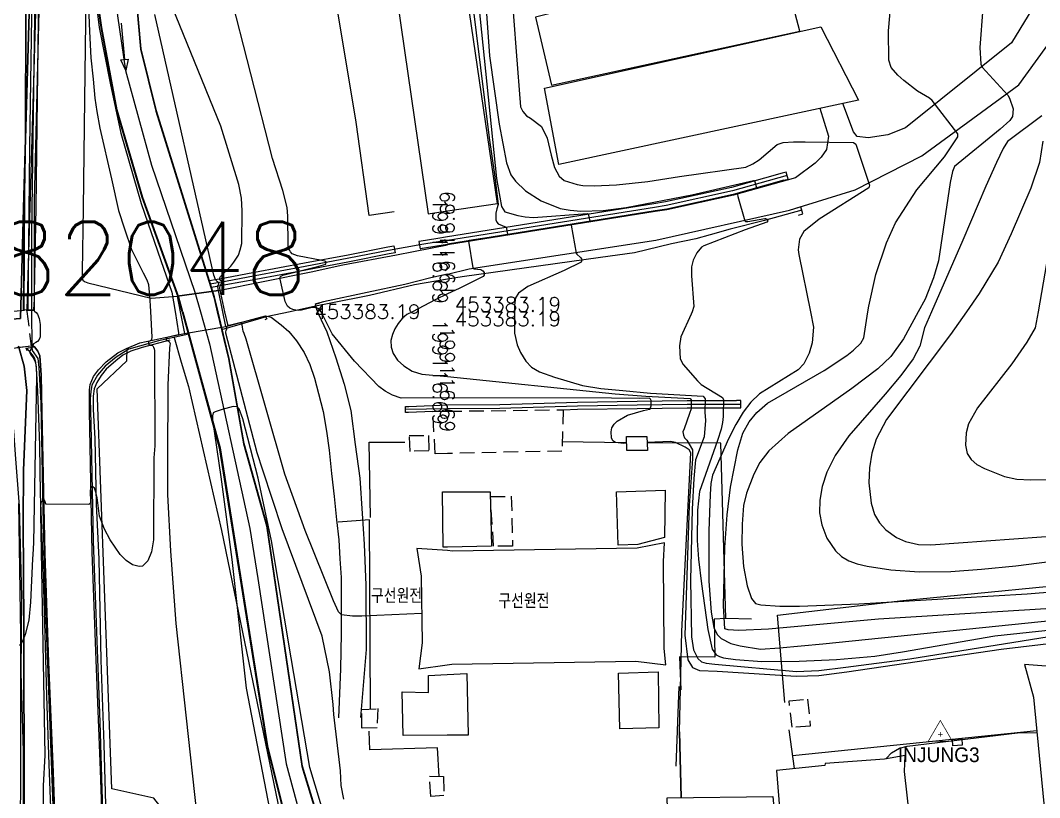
# Model space of a CAD drawing. Header units: feet. Extents: x 197796 to 199821, y 552499 to 555392.
# Drawn here: x 199058.2 to 199197.8, y 553316.6 to 553423.1 of the extents above; entities that cross this region are included whole.
import ezdxf
from ezdxf.enums import TextEntityAlignment as Align

# ---------------------------------------------------------------- set-up
doc = ezdxf.new("R2010")
doc.units = ezdxf.units.FT
doc.header["$MEASUREMENT"] = 0
doc.linetypes.add('ANYANG3', pattern=[3, 2, -1])
for name, color, linetype in [('AAA004', 7, 'ANYANG3'), ('AAA008', 7, 'CONTINUOUS'), ('AAC001', 7, 'CONTINUOUS'), ('AAC002', 7, 'CONTINUOUS'), ('AD0022', 1, 'CONTINUOUS'), ('ADA085', 1, 'CONTINUOUS'), ('AE0101', 7, 'CONTINUOUS'), ('AE150', 7, 'CONTINUOUS'), ('AE340', 7, 'CONTINUOUS'), ('AZ0801', 7, 'CONTINUOUS'), ('AZ0803', 7, 'CONTINUOUS'), ('BA001', 5, 'CONTINUOUS'), ('BA002', 7, 'CONTINUOUS'), ('BA003', 5, 'CONTINUOUS'), ('BA030', 5, 'CONTINUOUS'), ('BB0011', 1, 'CONTINUOUS'), ('CAA001', 7, 'CONTINUOUS'), ('CAA002', 30, 'CONTINUOUS'), ('DD001', 3, 'CONTINUOUS'), ('wipco_image', 2, 'CONTINUOUS'), ('wipco_기준점', 1, 'CONTINUOUS'), ('wipco_지적', 20, 'CONTINUOUS'), ('ZC003', 7, 'CONTINUOUS'), ('ZC601', 7, 'CONTINUOUS')]:
    doc.layers.add(name, color=color, linetype=linetype)
doc.styles.add('NGSW', font='ROMANS.shx', dxfattribs={"bigfont": 'NGSW.shx'})
doc.styles.add('WIPCO', font='')
doc.styles.get('WIPCO').set_extended_font_data('Dotum')
picture_1 = doc.add_image_def('image1.jpg', size_in_pixel=(8269, 5907))

# ---------------------------------------------------------------- blocks, each defined once
blk = doc.blocks.new('BA030')
at = {"layer": 'BA030'}
blk.add_lwpolyline([(-5, -0.5), (-6.5, 0), (-5, 0.5)], close=True, dxfattribs=at)
blk.add_lwpolyline([(0, 0), (-5, 0)], dxfattribs=at)
blk = doc.blocks.new('기준점')
at = {"layer": 'wipco_기준점', "lineweight": 40, "const_width": 0.1, "flags": 128}
blk.add_lwpolyline([(1.65, -0.95), (0, 1.9), (-1.65, -0.95)], close=True, dxfattribs=at)
for points in [[(-0.34, 0), (0.34, 0)], [(0, -0.34), (0, 0.34)]]:
    blk.add_lwpolyline(points, dxfattribs=at)

msp = doc.modelspace()

# ---------------------------------------------------------------- linework, layer by layer
at = {"layer": 'AAA004', "color": 255}
for points in [[(199059.12, 553383.2), (199059.71, 553378.49), (199054.17, 553377.78), (199053.44, 553382.81), (199056.79, 553383.2)], [(199056.79, 553383.2), (199059.09, 553383.45), (199059.12, 553383.2)], [(199116.69, 553363.77), (199115.01, 553363.73), (199114.72, 553369.52), (199116.69, 553369.55)], [(199116.69, 553369.55), (199132.57, 553369.77), (199132.39, 553364.11), (199116.69, 553363.77)], [(199122.59, 553357.88), (199125.45, 553357.91), (199125.62, 553351.08), (199123.03, 553351.07), (199122.59, 553357.88)], [(199166.03, 553330.13), (199166.39, 553326.45), (199163.91, 553326.28), (199163.49, 553329.92), (199166.03, 553330.13)]]:
    msp.add_lwpolyline(points, dxfattribs=at)
for points in [[(199114.15, 553364.15), (199111.6, 553364.06), (199111.48, 553366.23), (199114.11, 553366.22)], [(199107.17, 553328.83), (199107.07, 553326.2), (199104.96, 553326.15), (199104.97, 553328.71)], [(199114.27, 553319.58), (199116.17, 553319.53), (199116.23, 553316.92), (199114.42, 553316.8)]]:
    msp.add_lwpolyline(points, close=True, dxfattribs=at)
at = {"layer": 'AAA008', "color": 255, "flags": 128}
msp.add_lwpolyline([(199116.7, 553444.85), (199115.61, 553451.92), (199097.84, 553448.87), (199099.03, 553440.2), (199107.56, 553441.7), (199114.05, 553396.57), (199116.69, 553396.99)], dxfattribs=at)
at = {"layer": 'AAA008', "color": 255}
for points in [[(199116.69, 553396.99), (199123.57, 553397.99), (199116.7, 553444.85)], [(199164.97, 553421.62), (199161.05, 553436.5), (199151.33, 553434.67), (199132.12, 553434.16), (199133.2, 553424.6), (199128.78, 553423.54), (199130.97, 553414.23), (199164.97, 553421.62)], [(199173, 553412.18), (199131.96, 553403.36), (199129.98, 553413.81), (199167.84, 553422.22), (199173, 553412.18)], [(199144.09, 553364.2), (199141.27, 553364.2), (199141.22, 553366.11), (199144.03, 553366.1), (199144.09, 553364.2)], [(199116.69, 553350.96), (199116.14, 553350.95), (199116.02, 553358.51), (199116.69, 553358.51)], [(199116.69, 553358.51), (199122.55, 553358.5), (199122.74, 553351.08), (199116.69, 553350.96)], [(199140.09, 553351.2), (199139.87, 553358.51), (199146.52, 553358.76), (199146.44, 553352.26), (199142.77, 553351.32), (199140.09, 553351.2)], [(199116.69, 553350.47), (199112.53, 553350.74), (199113.12, 553346.98), (199113.23, 553337.86), (199112.77, 553334.27), (199116.68, 553334.83)], [(199116.68, 553334.83), (199117.32, 553334.91), (199142.5, 553335.31), (199146.63, 553334.82), (199146.37, 553337.06), (199146.28, 553348.96), (199146.42, 553351.54), (199142.68, 553350.79), (199117.38, 553350.41), (199116.69, 553350.47)], [(199231.97, 553310.75), (199231.01, 553315.38), (199229.27, 553332.84), (199229.08, 553337.98), (199223.85, 553337.14), (199199.28, 553334.62), (199195.71, 553334.87), (199196.95, 553330.4), (199198.71, 553312.54), (199198.49, 553307.21), (199204.17, 553308.39), (199226.91, 553310.61), (199231.97, 553310.75)], [(199145.55, 553333.85), (199145.66, 553326.21), (199140.3, 553326.06), (199140.14, 553333.71), (199145.55, 553333.85)], [(199116.68, 553325.18), (199110.62, 553325.13), (199110.51, 553331.11), (199114.11, 553331.02), (199114.13, 553333.38), (199116.68, 553333.51)], [(199116.68, 553333.51), (199119.36, 553333.64), (199119.52, 553325.2), (199116.68, 553325.18)], [(199179.39, 553322.4), (199176.56, 553321.92), (199168.43, 553321.32), (199168.4, 553321.06), (199161.78, 553320.38), (199162.28, 553314.11), (199169.64, 553314.81), (199172.12, 553293.88), (199178.16, 553244.51), (199211.78, 553248.54), (199211.65, 553249.83), (199211.32, 553252.91), (199211.03, 553254.9), (199210.76, 553255.79), (199187.3, 553252.75), (199182.02, 553295.88), (199179.3, 553320.23), (199179.39, 553322.4)], [(199146.8, 553316.63), (199161.28, 553316.8), (199161.89, 553309.91), (199147.03, 553309.34), (199146.8, 553316.63)]]:
    msp.add_lwpolyline(points, dxfattribs=at)
at = {"layer": 'AAC001', "color": 255, "flags": 128}
for points in [[(199058.72, 553383.42), (199058.84, 553399.41), (199058.98, 553407.38), (199059.03, 553424.33), (199059.6, 553438.65), (199060.42, 553459.66), (199060.95, 553472.34), (199061.39, 553484.61), (199061.44, 553485.78)], [(199109.43, 553396.85), (199105.99, 553396.36), (199104.2, 553409.16), (199099.03, 553440.2)]]:
    msp.add_lwpolyline(points, dxfattribs=at)
at = {"layer": 'AAC001', "color": 255}
for points in [[(199162.89, 553329.69), (199161.92, 553341.63), (199179.08, 553343.66), (199208.94, 553346.56), (199228.09, 553348.62), (199234.7, 553349.17), (199233.95, 553357.83), (199233.21, 553368.02), (199231.76, 553377.01), (199231.11, 553380.36), (199230.39, 553383.18)], [(199075.19, 553200.71), (199073.11, 553209.99), (199070.62, 553220.25), (199068.19, 553231.14), (199065.72, 553240.75), (199063.19, 553250.35), (199061.04, 553259.06), (199058.8, 553267.82), (199058.74, 553269.88), (199058.72, 553275.41), (199058.7, 553284.33), (199058.66, 553292.66), (199058.62, 553301.35), (199058.77, 553309.29), (199058.67, 553316.98), (199058.63, 553322.99), (199058.31, 553333.73), (199058.41, 553344.16), (199058.09, 553356.55), (199057.55, 553363.65), (199057.35, 553366.86), (199055.75, 553377.98)], [(199106.18, 553355.01), (199105.97, 553365.33), (199110.87, 553365.31)], [(199132.43, 553365.42), (199141.1, 553365.28)], [(199158.34, 553341.07), (199154.81, 553341.16), (199154.16, 553365.18), (199144.13, 553365.21)], [(199106.15, 553328.77), (199106.05, 553354.68), (199101.74, 553354.38)], [(199154.81, 553341.16), (199153.22, 553341.08), (199153.34, 553335.86), (199148.46, 553335.91), (199148.66, 553331.39)], [(199148.38, 553331.85), (199147.99, 553320.96)], [(199115.58, 553319.55), (199115.36, 553323.46), (199106.07, 553323.2), (199105.98, 553325.74)], [(199163.46, 553325.91), (199164.2, 553320.63)]]:
    msp.add_lwpolyline(points, dxfattribs=at)
at = {"layer": 'AAC002', "color": 255}
msp.add_lwpolyline([(199116.67, 553220.2), (199115.84, 553220.2), (199114.96, 553223.73), (199089.94, 553218.76), (199072.66, 553272.85), (199071.49, 553292.98), (199077.36, 553294.25), (199083.46, 553304.97), (199082.24, 553309.2), (199076.49, 553316.58), (199070.75, 553317.84), (199068.72, 553372.62), (199072.81, 553376.46), (199072.86, 553378.21)], dxfattribs=at)
at = {"layer": 'AD0022', "color": 255}
for points in [[(199059.09, 553383.46), (199058.67, 553383.42), (199058.79, 553399.41), (199058.93, 553407.38), (199058.98, 553424.34), (199059.55, 553438.66), (199060.37, 553459.67), (199060.9, 553472.35), (199061.34, 553484.62), (199061.17, 553486.68), (199061.06, 553488.58), (199061.07, 553489.48), (199061.37, 553499.44), (199061.14, 553508.7), (199061.27, 553516.68), (199061.36, 553519.57), (199061.55, 553522.21), (199061.9, 553525.85)], [(199060.03, 553378.47), (199059.71, 553378.49), (199055.73, 553377.98)], [(199057.96, 553356.93), (199058.25, 553339), (199058.23, 553321.97), (199058.21, 553310.65), (199058.3, 553301.06), (199058.23, 553292.05), (199058.34, 553282.63), (199058.17, 553276.17)]]:
    msp.add_lwpolyline(points, dxfattribs=at)
at = {"layer": 'ADA085', "color": 255}
for points in [[(199282.6, 553573.37), (199272.97, 553569.79), (199262.4, 553563.07), (199261.42, 553561.83), (199258.73, 553555.51), (199251.66, 553540.17), (199241.03, 553524.12), (199226.9, 553499.92), (199217.71, 553481.4), (199211.78, 553463.04), (199203.34, 553438.9), (199198.51, 553427.53), (199193.95, 553419.99), (199179.44, 553408.37), (199177, 553407.39), (199174.34, 553406.99), (199172.81, 553407.17), (199172.33, 553407.81), (199170.87, 553411.72)], [(199116.69, 553388.33), (199119.68, 553389.04), (199145.26, 553392.99), (199163.53, 553397.11), (199172.54, 553399.87), (199181.67, 553404.55), (199194.94, 553414.25), (199199.87, 553421.06), (199205.17, 553433.07), (199211.26, 553448.66), (199216.81, 553462.22), (199222.66, 553478.74), (199233.93, 553500.47), (199242.27, 553514.65), (199253.39, 553532.76), (199264.38, 553554.9), (199268.59, 553562.36), (199280.7, 553568.57), (199288.23, 553570.43), (199291.37, 553570.05), (199292.26, 553569.71), (199295.57, 553567.07)], [(199060.73, 553430.13), (199060.5, 553412.32), (199060.34, 553397.48), (199060.06, 553383.35), (199059.12, 553383.33), (199059.09, 553383.46)], [(199167.69, 553411.04), (199168.9, 553407.21), (199168.62, 553405.4), (199167.88, 553404.35), (199167.05, 553403.53), (199164.36, 553401.53), (199155.86, 553399.14), (199146.76, 553397.15), (199145.16, 553396.89), (199116.69, 553392.35)], [(199069.53, 553311.12), (199069.2, 553320.39), (199068.58, 553335.46), (199068.06, 553350.24), (199067.68, 553369.59), (199067.7, 553372.51), (199067.78, 553373.21), (199067.99, 553373.77), (199068.23, 553374.31), (199068.9, 553375.23), (199069.95, 553376.32), (199071.56, 553377.55), (199072.76, 553378.16), (199074.6, 553378.91), (199078.04, 553379.66), (199080.7, 553380.19), (199086.36, 553381.17), (199091.77, 553382.61), (199092.55, 553382.42), (199093.95, 553381.39), (199094.99, 553380.48), (199096.03, 553379.19), (199097.1, 553377.62), (199097.86, 553375.94), (199098.49, 553374.11), (199099.03, 553371.99), (199099.68, 553369.5), (199100.13, 553366.81), (199100.51, 553364.21), (199100.82, 553361.04), (199101.18, 553357.88), (199101.5, 553354.68), (199101.84, 553351.93), (199101.99, 553349.35), (199102.14, 553346.79), (199102.17, 553343.03), (199102.15, 553339.11), (199102.08, 553334.26), (199101.77, 553327.56)], [(199098.9, 553383.19), (199098.99, 553382.94), (199100.19, 553380.45), (199101.43, 553376.86), (199102.57, 553373.25), (199103.49, 553369.67), (199104.07, 553364.99), (199104.72, 553360.38), (199105.02, 553355.57), (199105.29, 553351.36), (199105.54, 553345.76), (199105.59, 553336.95), (199104.82, 553327.6)]]:
    msp.add_lwpolyline(points, dxfattribs=at)
at = {"layer": 'ADA085', "color": 255, "flags": 128}
for points in [[(199067.22, 553429.97), (199067, 553412.24), (199066.84, 553397.38), (199066.67, 553388.71), (199066.69, 553387.73), (199066.79, 553387.51), (199067, 553387.31), (199067.46, 553387.15), (199076.12, 553385.05), (199079.7, 553385.33), (199085.37, 553386.1), (199098.03, 553388.66), (199102.37, 553389.63), (199109.72, 553391), (199116.69, 553392.35)], [(199116.69, 553388.33), (199114.45, 553387.85), (199110.86, 553386.92), (199105.72, 553385.84), (199099.71, 553384.54), (199098.72, 553384.25), (199098.59, 553384.16), (199098.73, 553383.67), (199098.9, 553383.19)], [(199080.17, 553202.23), (199085.62, 553203.46), (199086.17, 553203.91), (199084.5, 553211.5), (199083.3, 553215.07), (199078.24, 553229.98), (199073.76, 553243.59), (199069.53, 553256.62), (199066.16, 553266.8), (199064.87, 553271.37), (199064.72, 553272.25), (199064.54, 553273.66), (199063.84, 553284.61), (199063.52, 553294.93), (199063.14, 553308), (199062.7, 553320.14), (199062.08, 553335.21), (199061.56, 553350.07), (199061.18, 553369.45), (199061.06, 553374.49), (199060.88, 553377.16), (199060.63, 553377.77), (199060.15, 553378.38), (199060.03, 553378.47)]]:
    msp.add_lwpolyline(points, dxfattribs=at)
at = {"layer": 'AE0101', "color": 255}
for points in [[(199085.96, 553383.19), (199085.37, 553386.1), (199079.7, 553385.33), (199080.12, 553383.19)], [(199080.12, 553383.19), (199080.7, 553380.19), (199086.36, 553381.17), (199085.96, 553383.19)]]:
    msp.add_lwpolyline(points, dxfattribs=at)
at = {"layer": 'AE150', "color": 255}
msp.add_lwpolyline([(199187.19, 553323.82), (199185.91, 553323.72), (199185.87, 553324.61), (199187.14, 553324.75)], close=True, dxfattribs=at)
at = {"layer": 'AE340', "color": 255}
for points in [[(199162.79, 553401.19), (199163.36, 553401.35), (199163.1, 553402.32), (199162.52, 553402.16)], [(199164.78, 553396.43), (199165.36, 553396.6), (199165.08, 553397.56), (199164.5, 553397.39)], [(199156.29, 553370.03), (199156.87, 553370.03), (199156.87, 553371.03), (199156.29, 553371.03)]]:
    msp.add_lwpolyline(points, dxfattribs=at)
at = {"layer": 'AE340', "color": 255, "flags": 128}
for points in [[(199099.19, 553384.35), (199098.61, 553384.17), (199098.91, 553383.21), (199099.52, 553383.63)], [(199059.22, 553383.82), (199059.22, 553383.47), (199060.06, 553383.44), (199060.06, 553383.82)], [(199091.52, 553382.52), (199091.81, 553382.58), (199091.95, 553382.23), (199091.68, 553382.09)], [(199059.15, 553377.85), (199059.02, 553378.18), (199060.15, 553378.38), (199060.34, 553378.13)]]:
    msp.add_lwpolyline(points, dxfattribs=at)
at = {"layer": 'AZ0801', "color": 255}
for points in [[(199059.31, 553383.47), (199059.5, 553405.71), (199059.87, 553429.61), (199060, 553435.42), (199060.3, 553436.42), (199060.97, 553437.47), (199065.91, 553442.96)], [(199148.47, 553325.66), (199148.7, 553316.65)], [(199163.95, 553322.4), (199197.4, 553325.83)]]:
    msp.add_lwpolyline(points, dxfattribs=at)
at = {"layer": 'AZ0801', "color": 255, "flags": 128}
for points in [[(199078.68, 553379.27), (199074.88, 553378.28), (199073.37, 553377.78), (199072.26, 553377.22), (199071.28, 553376.45), (199069.99, 553375.33), (199069.28, 553374.43), (199068.7, 553373.5), (199068.34, 553372.63), (199068.18, 553371.6), (199068.2, 553369.79), (199068.41, 553365.82), (199068.59, 553356.81), (199068.98, 553349.29), (199069.26, 553335.45), (199069.65, 553323.96), (199070.03, 553310.74)], [(199062.53, 553311.74), (199062.15, 553321.2), (199061.83, 553330.59), (199061.63, 553339.03), (199061.3, 553349.94), (199060.98, 553358.23), (199060.89, 553364.91), (199060.62, 553372.32), (199060.45, 553375.44), (199060.35, 553376.22), (199060.18, 553376.85), (199059.87, 553377.28), (199059.13, 553378.2)], [(199060.15, 553378.38), (199060.63, 553377.77), (199060.88, 553377.16), (199061.06, 553374.49), (199061.18, 553369.45), (199061.56, 553350.07), (199062.08, 553335.21), (199062.7, 553320.14), (199063.14, 553308), (199063.52, 553294.93), (199063.84, 553284.61), (199064.54, 553273.66), (199064.72, 553272.25), (199064.87, 553271.37), (199066.16, 553266.8), (199069.53, 553256.62), (199073.76, 553243.59), (199078.24, 553229.98), (199083.3, 553215.07), (199083.44, 553214.68)]]:
    msp.add_lwpolyline(points, dxfattribs=at)
at = {"layer": 'AZ0803', "color": 255}
for points in [[(199162.52, 553402.16), (199155.6, 553400.21), (199146.55, 553398.24), (199144.98, 553397.98), (199116.69, 553393.46)], [(199162.79, 553401.19), (199155.84, 553399.24), (199146.74, 553397.25), (199145.14, 553396.99), (199116.69, 553392.45)], [(199116.69, 553393.46), (199115.11, 553393.18), (199113.12, 553392.86), (199112.79, 553392.81), (199112.95, 553391.82), (199113.28, 553391.88), (199115.25, 553392.2), (199116.69, 553392.45)], [(199084.11, 553387.45), (199086.2, 553387.83), (199090.27, 553388.59), (199097.13, 553389.88), (199103.1, 553390.99), (199108.56, 553392.08), (199109.35, 553392.22), (199109.53, 553391.23), (199108.74, 553391.1), (199103.28, 553390.01), (199097.31, 553388.9), (199090.45, 553387.61), (199086.38, 553386.85), (199084.41, 553386.49)], [(199114.72, 553369.52), (199111.36, 553369.38), (199110.98, 553369.38), (199110.98, 553370.21), (199111.42, 553370.22), (199116.69, 553370.43)], [(199116.69, 553370.43), (199123.86, 553370.48), (199134.5, 553370.82), (199142.68, 553370.94), (199149.53, 553371.03), (199156.29, 553371.03)], [(199132.57, 553369.76), (199134.52, 553369.82), (199142.7, 553369.94), (199149.53, 553370.03), (199156.29, 553370.03)]]:
    msp.add_lwpolyline(points, dxfattribs=at)
at = {"layer": 'BA001', "color": 255, "flags": 128}
msp.add_lwpolyline([(199080.47, 553383.19), (199079.92, 553385.2), (199075, 553398.85), (199071.47, 553410.83), (199069.4, 553422.13), (199067.79, 553433.36), (199066.65, 553442.43), (199066.2, 553452.99), (199066.34, 553468.67), (199066.88, 553479.54), (199071.74, 553479.59), (199071.87, 553452.05), (199071.9, 553448.21), (199073.31, 553438.55), (199073.7, 553429.92), (199074.68, 553419.15), (199076.76, 553410.67), (199084.7, 553385.2), (199085.18, 553383.19)], dxfattribs=at)
at = {"layer": 'BA001', "color": 255}
for points in [[(199080.47, 553383.19), (199082.96, 553373.98), (199085.56, 553364.56), (199092.08, 553323.72), (199097.12, 553303.47), (199098.94, 553295.91), (199105.02, 553270.4), (199108.36, 553256.1), (199111.54, 553244.06), (199115, 553235.64), (199116.67, 553232.05)], [(199085.18, 553383.19), (199086.72, 553376.74), (199088.79, 553365.1), (199091.91, 553353.88), (199096.76, 553320.92), (199104.71, 553294.86), (199106.98, 553288.03), (199111.15, 553269.86), (199111.57, 553268.74), (199112.68, 553264.39), (199112.71, 553264.19), (199112.71, 553264.08), (199112.77, 553263.66), (199115.96, 553252.22), (199116.68, 553249.91)]]:
    msp.add_lwpolyline(points, dxfattribs=at)
at = {"layer": 'BA002', "color": 255, "flags": 128}
msp.add_lwpolyline([(199069.28, 553479.56), (199068.97, 553452), (199069.41, 553444.64), (199071.52, 553423.7), (199072.62, 553416.23), (199076.16, 553403.27), (199082.13, 553385.85), (199082.89, 553383.19)], dxfattribs=at)
at = {"layer": 'BA002', "color": 255}
msp.add_lwpolyline([(199082.89, 553383.19), (199084.13, 553378.8), (199089.66, 553353.51), (199090.76, 553346.66), (199094.63, 553321.26), (199102.38, 553292.54), (199111.78, 553255.32), (199116.67, 553237.73)], dxfattribs=at)
at = {"layer": 'BA003', "color": 255, "flags": 128}
for points in [[(199059.8, 553383.2), (199059.8, 553383.34), (199059.81, 553393.99), (199060.2, 553423.39), (199060.35, 553434.82), (199061.05, 553437.08), (199063.7, 553440.04), (199066.61, 553443.38)], [(199116.69, 553392.96), (199115.18, 553392.69), (199113.2, 553392.37), (199108.65, 553391.59), (199103.19, 553390.5), (199097.22, 553389.39), (199090.36, 553388.1), (199086.29, 553387.34), (199084.15, 553386.95)], [(199116.69, 553387.63), (199112.2, 553386.89), (199106.04, 553385.4), (199100.75, 553384.36), (199098.65, 553383.93), (199095.15, 553383.19)], [(199081.31, 553380.1), (199077.12, 553379.19), (199073.08, 553378.04), (199071.35, 553376.97), (199069.84, 553375.74), (199068.8, 553374.49), (199068, 553373.13), (199067.86, 553372.24), (199067.79, 553371.26), (199067.86, 553367.87), (199068.17, 553351.76), (199069.11, 553326.96), (199069.56, 553311.76), (199069.57, 553309.61), (199069.96, 553300.69), (199070.24, 553292.44), (199070.78, 553280.73), (199071.37, 553273.11), (199071.53, 553271.75), (199072.43, 553269.15), (199074.89, 553261.96), (199079.63, 553248.03)]]:
    msp.add_lwpolyline(points, dxfattribs=at)
at = {"layer": 'BA003', "color": 255}
for points in [[(199163.23, 553401.84), (199155.72, 553399.73), (199146.65, 553397.74), (199145.06, 553397.48), (199116.69, 553392.96)], [(199165.22, 553397.08), (199160.1, 553395.68), (199155.4, 553394.48), (199152.7, 553393.7), (199150.74, 553393.19), (199147.39, 553392.49), (199142.34, 553391.27), (199137.68, 553390.63), (199131.44, 553389.76), (199125.26, 553388.88), (199118.74, 553387.95), (199116.69, 553387.63)], [(199083.27, 553214.58), (199079.26, 553226.72), (199076.04, 553236.37), (199072.74, 553246.06), (199069.57, 553255.81), (199065.98, 553267.23), (199064.35, 553272.9), (199064.23, 553274.06), (199064.12, 553275.73), (199063.96, 553280.65), (199063.6, 553289.15), (199063.34, 553296.75), (199063.09, 553306.14), (199062.69, 553316.74), (199062.28, 553327.71), (199061.67, 553343.35), (199061.34, 553356.16), (199061.09, 553370.71), (199060.8, 553375.57), (199060.64, 553376.78), (199059.88, 553377.89), (199059.82, 553378.4), (199059.8, 553383.2)], [(199095.15, 553383.19), (199091.9, 553382.5), (199085.77, 553380.72)], [(199116.69, 553369.93), (199123.87, 553369.98), (199134.51, 553370.32), (199142.69, 553370.44), (199149.53, 553370.53), (199156.87, 553370.53)], [(199110.98, 553369.85), (199116.69, 553369.93)]]:
    msp.add_lwpolyline(points, dxfattribs=at)
at = {"layer": 'BB0011', "color": 255}
for points in [[(199085.29, 553383.19), (199084.8, 553385.23), (199076.86, 553410.7), (199074.78, 553419.17), (199073.8, 553429.92), (199073.41, 553438.56), (199072, 553448.22), (199071.97, 553452.05), (199071.84, 553479.59)], [(199080.36, 553383.19), (199082.87, 553373.95), (199085.46, 553364.54), (199091.98, 553323.7), (199097.02, 553303.45), (199098.85, 553295.88), (199104.92, 553270.37), (199108.26, 553256.08), (199111.1, 553244.36), (199114.64, 553232.24), (199116.67, 553224.98)], [(199116.68, 553250.28), (199116.06, 553252.24), (199112.86, 553263.68), (199112.81, 553264.08), (199112.81, 553264.2), (199112.78, 553264.41), (199111.66, 553268.77), (199111.25, 553269.89), (199107.07, 553288.06), (199104.8, 553294.89), (199096.86, 553320.94), (199092.01, 553353.9), (199088.89, 553365.13), (199086.82, 553376.76), (199085.29, 553383.19)]]:
    msp.add_lwpolyline(points, dxfattribs=at)
at = {"layer": 'BB0011', "color": 255, "flags": 128}
msp.add_lwpolyline([(199080.36, 553383.19), (199079.82, 553385.17), (199074.9, 553398.82), (199071.38, 553410.81), (199069.3, 553422.11), (199067.69, 553433.35), (199066.55, 553442.42), (199066.52, 553443.28)], dxfattribs=at)
at = {"layer": 'CAA001', "color": 255, "elevation": 40, "flags": 128}
for points in [[(199048.78, 553486.86), (199049.29, 553484.34), (199049.42, 553483.89), (199050.03, 553483.28), (199050.98, 553482.98), (199053.9, 553482.71), (199058.71, 553482.33), (199060.8, 553482.29), (199061.03, 553482.18), (199061.1, 553481.95), (199061.1, 553479.64), (199060.88, 553444.48), (199059.09, 553383.45)], [(199116.69, 553385.62), (199115.04, 553384.82), (199111.9, 553383.19)]]:
    msp.add_lwpolyline(points, dxfattribs=at)
at = {"layer": 'CAA001', "color": 255}
for points, elevation in [([(199117.04, 553450.53), (199122.44, 553407.02), (199123.14, 553401.98), (199123.65, 553397.88), (199123.49, 553397.28), (199123.35, 553396.7), (199123.32, 553396.32), (199123.32, 553396.03), (199123.35, 553395.75), (199123.45, 553395.46), (199123.66, 553395.22), (199124.75, 553394.77), (199124.91, 553393.8), (199124.86, 553393.73), (199119.67, 553392.94), (199119.6, 553392.84), (199120.19, 553389.18), (199120.38, 553389.04), (199121.29, 553388.97), (199121.55, 553388.78), (199121.72, 553388.56), (199121.75, 553388.38), (199121.72, 553388.18), (199121.58, 553388.03), (199118.29, 553386.37), (199116.69, 553385.62)], 40), ([(199190.03, 553424.78), (199189.61, 553419.39), (199189.74, 553417.1), (199189.92, 553416.67), (199193.45, 553412.85), (199193.69, 553412.43), (199194.18, 553410.95), (199194.1, 553409.94), (199193.73, 553409.39), (199192.41, 553408.18), (199186.15, 553403.06), (199185.85, 553402.41), (199185.55, 553400.88), (199183.97, 553390.16), (199183.28, 553387.82), (199182.1, 553384.91), (199181.16, 553383.19)], 45), ([(199111.9, 553383.19), (199111.16, 553382.8), (199110.49, 553382.24), (199109.95, 553381.59), (199109.51, 553380.85), (199109.16, 553380.08), (199108.94, 553379.24), (199108.98, 553378.35), (199109.27, 553377.45), (199109.86, 553376.57), (199110.74, 553375.76), (199111.88, 553375.06), (199113.2, 553374.63), (199116.69, 553374.32)], 40), ([(199181.16, 553383.19), (199179.14, 553379.47), (199177.4, 553377.05), (199175.62, 553375.37), (199172.1, 553372.69), (199163.36, 553366.51), (199160.71, 553364.14), (199159.49, 553362.54), (199158.66, 553360.94), (199157.64, 553358.36), (199157.24, 553356.65), (199157.05, 553354.1), (199157.04, 553351.36), (199157.25, 553348.29), (199157.73, 553345.63), (199158.33, 553343.9), (199158.87, 553343.24), (199159.6, 553343.06), (199162.21, 553342.86), (199164.91, 553342.86), (199173.05, 553343.18), (199196.09, 553344.56), (199210.51, 553345.73)], 45), ([(199116.69, 553374.32), (199139.68, 553371.95), (199143.87, 553371.62), (199149.95, 553371.3), (199150.06, 553371.14), (199150.08, 553369.88), (199149.84, 553369.23), (199149.1, 553367.17), (199148.95, 553366.72), (199149.05, 553366.27), (199149.18, 553365.9), (199149.48, 553365.59), (199150.25, 553364.26), (199150.25, 553363.05), (199149.81, 553356.64), (199149.21, 553338.9), (199149.64, 553335.52), (199150.25, 553334.48), (199151.2, 553334.05), (199153.63, 553333.96), (199164.46, 553333.27), (199167.58, 553333.35), (199171.39, 553333.87), (199192.53, 553336.99), (199226.4, 553340.98)], 40)]:
    msp.add_lwpolyline(points, dxfattribs=dict(at, elevation=elevation))
at = {"layer": 'CAA002', "color": 255, "flags": 128}
for points, elevation in [([(199062.43, 553487.49), (199062.33, 553463.43), (199060.91, 553430.01), (199060.1, 553398.44), (199060.09, 553383.42), (199060.11, 553383.29), (199060.18, 553383.21), (199060.21, 553383.2)], 39), ([(199065.91, 553487.39), (199066, 553469.95), (199065.56, 553459.43), (199065.85, 553444.64), (199065.91, 553442.96), (199067.24, 553433), (199067.7, 553421.54), (199067.88, 553417.96), (199068.18, 553415.02), (199068.4, 553412.42), (199068.68, 553410.59), (199069.12, 553408.32), (199070.69, 553401.39), (199071.66, 553397.06), (199072.49, 553394.54), (199073.46, 553391.72), (199075.02, 553388.51), (199075.55, 553387.54), (199075.79, 553386.91), (199075.83, 553386.32), (199075.89, 553385.49), (199076.03, 553383.2)], 38), ([(199067.64, 553433.14), (199069, 553422.12), (199070.53, 553414.47), (199071.98, 553407.63), (199074.76, 553398.01), (199077.45, 553390.21), (199078.98, 553385.87), (199079.42, 553383.2)], 37), ([(199086.23, 553383.19), (199085.55, 553386.36), (199085.54, 553386.52), (199085.56, 553386.67), (199085.62, 553386.85), (199085.69, 553386.96), (199085.78, 553387.07), (199085.83, 553387.17), (199085.84, 553387.27), (199085.81, 553387.36), (199085.76, 553387.39), (199085.62, 553387.45), (199085.56, 553387.51), (199085.53, 553387.57), (199085.52, 553387.64), (199085.52, 553387.7), (199085.55, 553387.84), (199085.63, 553388), (199086.74, 553389.11), (199087.05, 553389.44), (199087.45, 553389.97), (199087.75, 553390.39), (199088.07, 553390.94), (199088.33, 553391.68), (199088.54, 553392.55), (199088.6, 553396.99), (199088.49, 553398.72), (199088.13, 553400.63), (199085.67, 553408.62), (199076.97, 553430.04)], 38), ([(199099.39, 553383.19), (199099.09, 553383.56), (199098.66, 553383.76), (199098.16, 553383.78), (199096.73, 553383.39), (199096.36, 553383.35), (199095.93, 553383.39), (199095.53, 553383.5), (199095.14, 553383.69), (199094.81, 553383.97), (199094.48, 553384.6), (199093.79, 553387.66), (199093.79, 553387.93), (199093.86, 553388.03), (199094.17, 553388.2), (199099.11, 553389.42), (199100.05, 553389.72), (199100.06, 553389.75), (199100.12, 553389.92), (199100.05, 553390.04), (199099.92, 553390.13), (199099.5, 553390.21), (199096.16, 553390.83), (199095.46, 553391.13), (199095.21, 553391.38), (199095.1, 553391.56), (199094.94, 553391.85), (199094.89, 553392.22), (199094.84, 553396.28), (199094.76, 553397.44), (199094.18, 553399.79), (199092.75, 553404.18), (199086.81, 553427.39)], 39), ([(199085.96, 553383.19), (199085.37, 553386.1), (199085.28, 553386.6), (199085.28, 553386.71), (199085.31, 553386.85), (199085.39, 553386.95), (199085.41, 553387), (199085.4, 553387.09), (199085.37, 553387.2), (199085.27, 553387.27), (199085.19, 553387.32), (199085.01, 553387.52), (199084.9, 553387.68), (199084.79, 553387.96), (199084.73, 553388.18), (199076.62, 553423.91)], 37)]:
    msp.add_lwpolyline(points, dxfattribs=dict(at, elevation=elevation))
at = {"layer": 'CAA002', "color": 255}
for points, elevation in [([(199119.33, 553441.54), (199123.43, 553401.41), (199124.12, 553397.58), (199124.58, 553396.88), (199126.35, 553396.37), (199127.35, 553396.16), (199128.51, 553396.07), (199135.86, 553396.65), (199135.97, 553396.58), (199136.21, 553395.57), (199136.15, 553395.51), (199133.67, 553395.11), (199133.64, 553395.02), (199134.35, 553391.2), (199134.41, 553391.05), (199134.92, 553390.6), (199135.07, 553390.44), (199135.11, 553390.25), (199135.08, 553390.1), (199135, 553389.99), (199132.67, 553388.84), (199127.73, 553386.62), (199126.45, 553385.71), (199126.04, 553385.07), (199125.89, 553384.08), (199125.9, 553383.19)], 41), ([(199121.22, 553435.57), (199122.45, 553418.25), (199123.77, 553408.88), (199124.77, 553403.59), (199125.38, 553401.92), (199126.01, 553401.05), (199127.39, 553399.75), (199129.54, 553398.36), (199132.16, 553397.33), (199133.52, 553397.08), (199134.97, 553396.97), (199138.03, 553397.07), (199141.19, 553397.48), (199150.18, 553399.2), (199158.63, 553401.15), (199158.73, 553401.15), (199159.03, 553400.13), (199159, 553400.04), (199156.48, 553399.38), (199156.43, 553399.26), (199156.45, 553398.98), (199157.41, 553395.62), (199157.52, 553395.55), (199157.86, 553395.55), (199160.15, 553395.97), (199160.24, 553395.96), (199160.49, 553395.85), (199160.55, 553395.73), (199160.56, 553395.63), (199160.44, 553395.46), (199157.46, 553394.39), (199151.81, 553392.22), (199151.51, 553392.01), (199150.87, 553391.26), (199150.36, 553390.26), (199150.13, 553389.33), (199150.11, 553388.11), (199150.44, 553383.88), (199150.2, 553383.19)], 42), ([(199174.27, 553383.19), (199174.39, 553383.96), (199175.37, 553388.3), (199176.81, 553392.62), (199178.05, 553395.37), (199180.98, 553399.9), (199184.76, 553404.41), (199186.61, 553407.13), (199186.6, 553407.54), (199183.1, 553412.11), (199182.73, 553412.44), (199181.09, 553413.37), (199179.2, 553414.85), (199178.38, 553415.58), (199177.47, 553416.64), (199177.14, 553417.62), (199177.08, 553421.64), (199177.77, 553429.41)], 44), ([(199125.49, 553427.26), (199126.13, 553418.84), (199126.71, 553411.26), (199127.01, 553410.6), (199127.55, 553410.03), (199128.07, 553409.7), (199129.57, 553408.54), (199130.36, 553406.95), (199130.92, 553404.62), (199131.38, 553402.95), (199131.99, 553401.73), (199132.7, 553401.17), (199134.45, 553400.62), (199135.25, 553400.49), (199136.79, 553400.43), (199139.84, 553400.58), (199144.16, 553401.04), (199148.47, 553401.72), (199157.56, 553403), (199158.51, 553403.43), (199159.39, 553404.01), (199161.86, 553406.1), (199162.7, 553406.35), (199164.08, 553406.45), (199165.69, 553406.44), (199172.29, 553406.37), (199172.62, 553406.13), (199174.52, 553400.54), (199174.39, 553400.17), (199167.59, 553395.88), (199165.5, 553394.19), (199164.92, 553393.11), (199164.74, 553391.68), (199164.83, 553391.01), (199166.42, 553383.19)], 43), ([(199198.12, 553410.02), (199193.4, 553406.52), (199192.79, 553405.55), (199191.87, 553403.62), (199190.45, 553400.4), (199187.29, 553392.98), (199182.99, 553383.19)], 46), ([(199198.25, 553406.56), (199197.77, 553403.62), (199196.61, 553400.12), (199193.89, 553393.84), (199192.11, 553389.98), (199189.52, 553385.67), (199187.78, 553383.19)], 47), ([(199198.75, 553389.77), (199197.59, 553383.18)], 48), ([(199060.21, 553383.2), (199060.4, 553383.09), (199060.55, 553382.86), (199060.78, 553382.26), (199060.92, 553381.42), (199060.95, 553380.8), (199060.93, 553379.76), (199060.79, 553379.38), (199060.56, 553379.13), (199060.32, 553378.96), (199060.01, 553378.77), (199059.94, 553378.67), (199059.51, 553377.75), (199059.51, 553377.62), (199059.63, 553377.38), (199059.98, 553376.89), (199060.21, 553376.47), (199060.28, 553376.17), (199060.38, 553375.61), (199060.43, 553374.36), (199060.38, 553371.79), (199060.01, 553351.53), (199059.94, 553349.92), (199059.89, 553349.33), (199059.6, 553343.41), (199059.36, 553340.96), (199058.88, 553339), (199058.52, 553338.06), (199058.27, 553337.62), (199058.1, 553337.48)], 39), ([(199076.03, 553383.2), (199076.23, 553379.71), (199076.2, 553379.37), (199076.13, 553379.28), (199075.82, 553379.13), (199075.76, 553379), (199075.76, 553378.83), (199075.82, 553378.73), (199075.99, 553378.61), (199076.25, 553378.61), (199076.29, 553378.6), (199076.37, 553378.5), (199076.47, 553378.33), (199076.56, 553378.1), (199076.59, 553377.88), (199076.6, 553377.61), (199076.64, 553364.82), (199076.5, 553363.19), (199076.47, 553351.97), (199076.2, 553350.32), (199075.69, 553349.06), (199074.95, 553348.36), (199074.51, 553348.28), (199073.59, 553348.53), (199072.71, 553349.13), (199071.91, 553349.94), (199070.5, 553351.93), (199069.74, 553353.4), (199069.04, 553355.17), (199068.72, 553357.74), (199068.55, 553358.49), (199068.36, 553359.02), (199068.14, 553359.22), (199067.95, 553359.2), (199067.85, 553359.11), (199067.78, 553358.76), (199067.82, 553357.05), (199067.75, 553356.9), (199067.62, 553356.8), (199061.78, 553356.81), (199061.71, 553356.85), (199061.66, 553357.02), (199061.56, 553357.28), (199061.42, 553357.32), (199061.24, 553357.26), (199061.08, 553357.1), (199061.02, 553356.96), (199060.98, 553356.49), (199060.96, 553355.46), (199061.57, 553322.47), (199061.33, 553318.27), (199061.33, 553317.92), (199061.33, 553317.38), (199061.5, 553305.06)], 38), ([(199079.42, 553383.2), (199079.89, 553380.28), (199079.89, 553380.11), (199079.84, 553380.02), (199078.27, 553379.64), (199078.18, 553379.52), (199078.17, 553379.5), (199078.18, 553379.3), (199078.24, 553379.24), (199078.48, 553379.18), (199078.58, 553379.13), (199078.66, 553379.03), (199078.72, 553378.83), (199078.69, 553378.56), (199078.63, 553378.26), (199078.4, 553373.13), (199078.35, 553362.93), (199078.35, 553358.15), (199078.78, 553350.38), (199079.52, 553340.49), (199082.36, 553314.54)], 37), ([(199102.51, 553316.41), (199102.13, 553318.3), (199102.08, 553320.32), (199101.15, 553328.05), (199101.07, 553329.39), (199100.55, 553333.89), (199099.55, 553338.77), (199094.06, 553353.47), (199091.41, 553361.48), (199090.67, 553363.88), (199086.38, 553380.26), (199086.37, 553380.43), (199086.4, 553380.62), (199086.5, 553380.84), (199086.52, 553380.95), (199086.5, 553381.06), (199086.36, 553381.17), (199085.96, 553383.19)], 37), ([(199113.18, 553341.84), (199104.97, 553341.49), (199103.69, 553341.49), (199102.22, 553341.68), (199101.78, 553342.08), (199101.09, 553343.6), (199097.21, 553353.23), (199094.43, 553360.93), (199089.14, 553379.45), (199088.86, 553380.21), (199088.72, 553380.54), (199088.63, 553381.08), (199088.61, 553381.37), (199088.59, 553381.53), (199088.54, 553381.61), (199088.44, 553381.66), (199088.27, 553381.65), (199086.81, 553381.29), (199086.71, 553381.32), (199086.65, 553381.36), (199086.61, 553381.42), (199086.23, 553383.19)], 38), ([(199116.69, 553371.39), (199110.37, 553371.35), (199109.19, 553371.76), (199108.17, 553372.32), (199107.29, 553372.94), (199103.99, 553376.41), (199100.93, 553380.17), (199099.48, 553383.08), (199099.39, 553383.19)], 39), ([(199125.9, 553383.19), (199125.91, 553380.23), (199126.25, 553378.63), (199126.69, 553377.62), (199127.46, 553376.4), (199128.2, 553375.61), (199129.31, 553374.94), (199131.38, 553374.21), (199135.18, 553373.09), (199137.71, 553372.65), (199140.74, 553372.38), (199144.52, 553372.04), (199151.71, 553371.62), (199151.88, 553371.45), (199151.99, 553371.25), (199151.95, 553369.41), (199152.06, 553368.29), (199151.88, 553366.04), (199150.68, 553362.92), (199150.43, 553360.33), (199150.21, 553356.14), (199149.97, 553346.43), (199150.13, 553338.66), (199150.4, 553336.87), (199150.98, 553335.7), (199151.51, 553335.23), (199152.13, 553335.06), (199153.34, 553334.92), (199164.51, 553333.92), (199167.58, 553334.04), (199171.27, 553334.51), (199180.02, 553335.67), (199203.69, 553339.46)], 41), ([(199150.2, 553383.19), (199150.08, 553382.84), (199148.65, 553379.74), (199148.48, 553378.52), (199148.56, 553376.72), (199149, 553375.96), (199150.95, 553373.74), (199151.44, 553373.24), (199154.37, 553371.45), (199154.5, 553371.14), (199154.44, 553369.18), (199154.45, 553368.83), (199154.39, 553368), (199154.18, 553367.09), (199153.67, 553365.55), (199151.23, 553358.58), (199150.96, 553356.02), (199150.9, 553351.87), (199151.08, 553349.31), (199151.49, 553345.93), (199152.36, 553339.68), (199152.97, 553336.99), (199153.5, 553336.19), (199153.95, 553335.95), (199154.5, 553335.81), (199156.15, 553335.57), (199159.76, 553335.3), (199164.87, 553335.35), (199170, 553335.58), (199175.21, 553336.02), (199179.04, 553336.63), (199191.65, 553338.8), (199199.78, 553339.69)], 42), ([(199166.42, 553383.19), (199166.85, 553381.05), (199166.65, 553378.94), (199166.25, 553377.52), (199165.51, 553376.04), (199164.74, 553375.24), (199159.42, 553371.94), (199158.25, 553370.78), (199157.2, 553369.42), (199156.2, 553367.75), (199155.17, 553365.77), (199153.02, 553360.79), (199152.79, 553359.67), (199152.68, 553358.16), (199152.49, 553353.18), (199152.48, 553346.3), (199152.8, 553342.04), (199153.2, 553339.94), (199153.65, 553339), (199154.19, 553338.45), (199155.5, 553337.73), (199156.78, 553337.41), (199159.58, 553336.99), (199162.19, 553337.15), (199168.12, 553337.7), (199202.04, 553341.19)], 43), ([(199218.62, 553343.75), (199175.72, 553341.08), (199160.66, 553339.73), (199156.62, 553339.52), (199155.13, 553339.6), (199154.71, 553339.78), (199154.5, 553342.89), (199154.71, 553350.9), (199155, 553355.37), (199155.45, 553359.15), (199156.45, 553364.27), (199157.15, 553366.55), (199158.04, 553368.13), (199159.05, 553369.39), (199160.52, 553370.65), (199168.31, 553375.15), (199171.39, 553377.19), (199172.31, 553377.91), (199173.3, 553378.87), (199173.74, 553379.62), (199174.27, 553383.19)], 44), ([(199182.99, 553383.19), (199182.02, 553380.97), (199181.37, 553378.46), (199180.5, 553376.73), (199178.8, 553374.46), (199176.66, 553371.89), (199171.67, 553366.17), (199169.79, 553363.5), (199168.64, 553361.21), (199168.03, 553359.24), (199167.7, 553357.37), (199167.66, 553355.66), (199167.97, 553354.01), (199168.67, 553352.18), (199169.86, 553350.42), (199170.67, 553349.68), (199171.65, 553349.09), (199172.82, 553348.65), (199174.16, 553348.34), (199177.4, 553347.85), (199181.3, 553347.55), (199185.63, 553347.63), (199189.85, 553347.91), (199194.56, 553348.38), (199200.92, 553349.21)], 46), ([(199187.78, 553383.19), (199185.6, 553380.06), (199176.83, 553368.43), (199175.43, 553365.72), (199174.83, 553363.82), (199174.49, 553361.81), (199174.43, 553359.75), (199174.74, 553356.98), (199175.2, 553355.42), (199175.86, 553354.28), (199176.74, 553353.3), (199178.21, 553352.25), (199179.45, 553351.72), (199181.2, 553351.33), (199182.91, 553351.28), (199205.62, 553352.9)], 47), ([(199197.59, 553383.18), (199197.2, 553380.96), (199196.06, 553379.01), (199193.97, 553376.07), (199189.29, 553370.03), (199188.04, 553367.84), (199187.72, 553366.61), (199187.64, 553364.91), (199187.87, 553363.78), (199188.4, 553362.94), (199189.19, 553362.28), (199190.27, 553361.73), (199192.98, 553360.61), (199194.69, 553360.24), (199196.55, 553360.16), (199199.82, 553360.22)], 48), ([(199100.21, 553313.06), (199097.85, 553320.76), (199095.3, 553335.79), (199092.63, 553351.8), (199090.77, 553360.4), (199088.67, 553368.5), (199088.18, 553369.89), (199087.9, 553370.17), (199087.35, 553370.21), (199085.85, 553369.79), (199084.91, 553369.48), (199084.63, 553369.34), (199084.53, 553368.95), (199084.53, 553368.36), (199085.67, 553360.58), (199087.16, 553349.26), (199089.16, 553331.64), (199097.27, 553289.52)], 36), ([(199141.24, 553365.18), (199140.82, 553365.16), (199139.73, 553365.27), (199139.35, 553365.51), (199139.17, 553365.92), (199139.14, 553366.73), (199139.22, 553367.29), (199139.52, 553367.78), (199139.94, 553368.19), (199141.37, 553369.03), (199143.54, 553369.68), (199144.39, 553369.85), (199144.49, 553369.95), (199144.53, 553370.04), (199144.59, 553370.29), (199144.59, 553371.04), (199144.53, 553371.2), (199144.37, 553371.33), (199143.05, 553371.28), (199139.16, 553371.35), (199116.69, 553371.39)], 39), ([(199148.7, 553316.65), (199148.47, 553325.66), (199148.81, 553339.44), (199150.03, 553363.88), (199149.79, 553364.25), (199149.28, 553364.63), (199147.95, 553365.27), (199147.27, 553365.42), (199144.06, 553365.29)], 39), ([(199176.81, 553321.96), (199176.85, 553322.05), (199177.51, 553322.8), (199178.62, 553323.42), (199179.65, 553323.67), (199194.78, 553325.5), (199195.78, 553325.54), (199197.43, 553325.53)], 39)]:
    msp.add_lwpolyline(points, dxfattribs=dict(at, elevation=elevation))
at = {"layer": 'DD001', "color": 255, "flags": 128}
msp.add_lwpolyline([(199079.28, 553379.66), (199080.23, 553376.26), (199081.24, 553372.96), (199085.77, 553353.23), (199094.06, 553313.02), (199096.13, 553303.25), (199100.34, 553284.07), (199102.24, 553275.59), (199105.2, 553262.61), (199107.41, 553250.33), (199111.08, 553238.13), (199114.96, 553223.73)], dxfattribs=at)
at = {"layer": 'wipco_지적', "color": 20}
for points in [[(199055.14, 553382.04), (199058.26, 553382.25), (199058.68, 553399.02), (199059.45, 553424.08), (199060.06, 553442), (199060.69, 553460.93), (199061.58, 553485.88), (199066.75, 553485.98), (199067.44, 553486.09), (199071.06, 553485.91), (199071.85, 553485.87), (199074.57, 553485.82), (199074.61, 553505.68), (199074.72, 553509.23), (199074.15, 553531.8)], [(199057.98, 553378.46), (199058.75, 553375.73), (199059.12, 553372.38), (199058.67, 553361.48), (199058.62, 553354.37), (199058.69, 553340.33), (199058.75, 553315.93), (199058.77, 553305.76), (199055.3, 553305.76)], [(199075.21, 553200.83), (199073.96, 553205.89), (199072.04, 553213.81), (199071.06, 553217.73), (199068.26, 553228.88), (199067.4, 553232.67), (199066.19, 553237.59), (199059.04, 553268.72), (199058.97, 553273.36), (199059, 553281.16), (199059.02, 553293.36), (199058.77, 553305.76), (199058.75, 553315.93), (199058.69, 553340.33), (199058.62, 553354.37), (199058.67, 553361.48), (199059.12, 553372.38), (199058.75, 553375.73), (199057.98, 553378.46)]]:
    msp.add_lwpolyline(points, dxfattribs=at)
msp.add_lwpolyline([(199054.26, 553485.16), (199056.46, 553486.04), (199057.58, 553486.05), (199061.58, 553485.88), (199060.69, 553460.93), (199060.06, 553442), (199059.45, 553424.08), (199058.68, 553399.02), (199058.26, 553382.25), (199055.14, 553382.04), (199054.5, 553386.52), (199051.41, 553399.6), (199049.94, 553406.85), (199049.31, 553417.23), (199048.5, 553430.53), (199048.26, 553441.4), (199047.71, 553467.02), (199047.5, 553477.46), (199048.32, 553480.62), (199051.88, 553484.12), (199054.26, 553485.16)], close=True, dxfattribs=at)

# ---------------------------------------------------------------- block references
at = {"layer": 'BA030', "color": 255, "rotation": 95.59999999999997}
msp.add_blockref('BA030', (199072.01, 553422.69), dxfattribs=at)
at = {"layer": 'wipco_기준점'}
msp.add_blockref('기준점', (199184.2, 553325.31), dxfattribs=at)

# ---------------------------------------------------------------- texts
at = {"layer": 'wipco_기준점', "style": 'WIPCO'}
msp.add_text('INJUNG3', height=2, dxfattribs=at).set_placement((199178.39, 553321.51))
at = {"layer": 'ZC003', "style": 'NGSW'}
msp.add_text('구선원전', height=2, dxfattribs=at).set_placement((199106.24, 553343.28))
msp.add_text('구선원전', height=2, rotation=359.99, dxfattribs=at).set_placement((199123.68, 553342.57))
at = {"layer": 'ZC601', "style": 'NGSW'}
for rotation, p in [(90, (199117.69, 553385.19)), (270, (199114.69, 553382.19)), (270, (199115.69, 553381.19))]:
    msp.add_text('199116.69', height=2, rotation=rotation, dxfattribs=at).set_placement(p)
msp.add_text('199116.69', height=2, rotation=270, dxfattribs=at).set_placement((199114.69, 553384.19), align=Align.RIGHT)
for s, height, p in [('376082048', 10, (199020.39, 553385.5)), ('453383.19', 2, (199098.45, 553382.19)), ('453383.19', 2, (199098.45, 553382.19)), ('453383.19', 2, (199117.69, 553383.19)), ('453383.19', 2, (199117.69, 553381.19))]:
    msp.add_text(s, height=height, dxfattribs=at).set_placement(p)

# ---------------------------------------------------------------- pictures from other files: only their frames are drawn
at = {"layer": 'wipco_image'}
image = msp.add_image(picture_1, insert=(198928.54, 553018.66), size_in_units=(698.97, 499.31), rotation=5.99868, dxfattribs=at)
image.dxf.flags = 7

doc.saveas('drawing.dxf')
